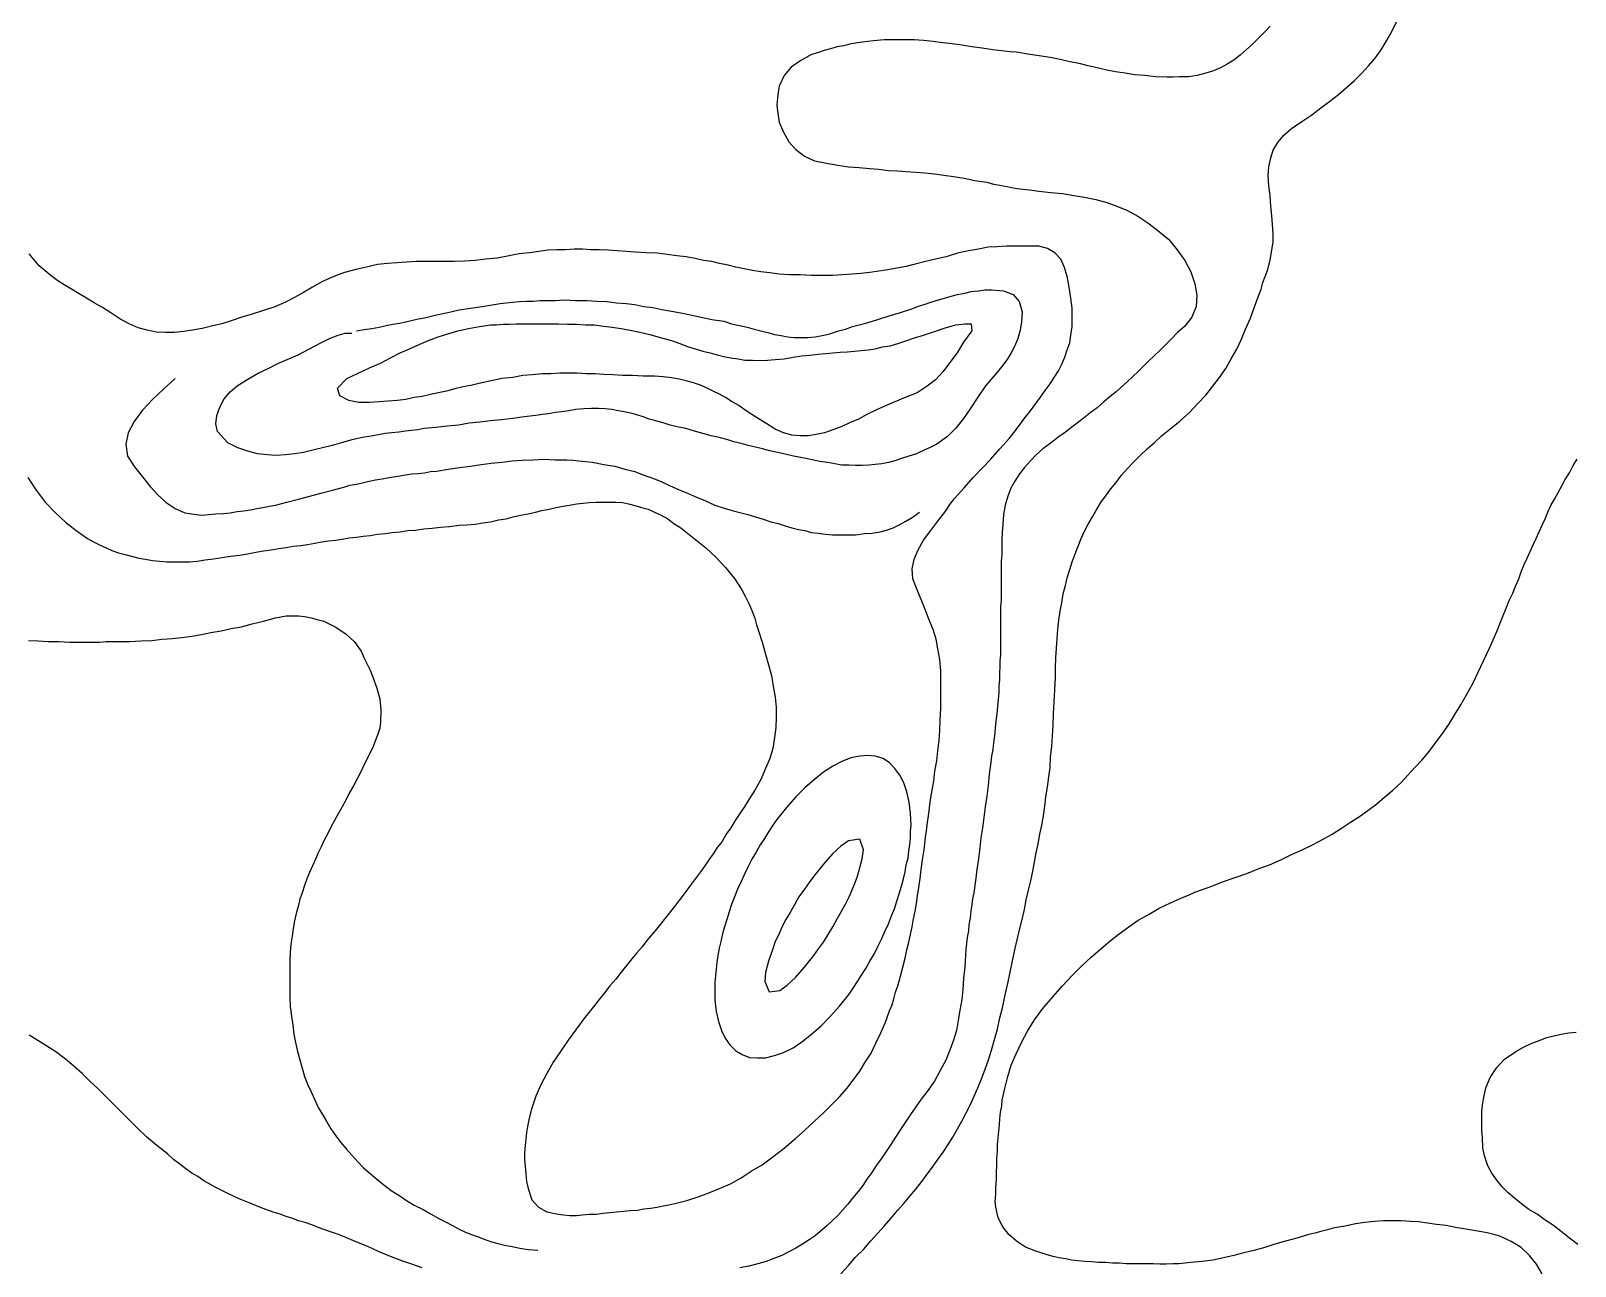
# Model space of a CAD drawing. Header units: inches. Extents: x 401374 to 405300, y 6332180 to 6336621.
# Drawn here: x 403219.2 to 403478.2, y 6335397.8 to 6335604.9 of the extents above; entities that cross this region are included whole.
import ezdxf

# ---------------------------------------------------------------- set-up
doc = ezdxf.new("R2010")
doc.units = ezdxf.units.IN
doc.header["$MEASUREMENT"] = 0

msp = doc.modelspace()

# ---------------------------------------------------------------- linework, layer by layer
for points in [[(403427, 6335605.7), (403426, 6335604.6), (403425, 6335603.6), (403424, 6335602.6), (403423, 6335601.7), (403422, 6335600.8), (403420.9, 6335600), (403419.8, 6335599.3), (403418.7, 6335598.7), (403417.5, 6335598.2), (403416.2, 6335597.8), (403414.8, 6335597.4), (403413.3, 6335597.2), (403411.8, 6335597.2), (403410.7, 6335597.1), (403409.7, 6335597.1), (403407.8, 6335597.2), (403406, 6335597.4), (403404.3, 6335597.5), (403402.7, 6335597.8), (403401.1, 6335598), (403399.6, 6335598.3), (403398, 6335598.7), (403396.5, 6335599), (403395, 6335599.4), (403393.4, 6335599.7), (403391.8, 6335600.1), (403390.1, 6335600.4), (403388.3, 6335600.7), (403386.4, 6335601), (403384.5, 6335601.3), (403383.4, 6335601.4), (403382.4, 6335601.5), (403380.5, 6335601.7), (403378.7, 6335602), (403377, 6335602.2), (403375.3, 6335602.5), (403373.7, 6335602.7), (403372.1, 6335602.9), (403370.5, 6335603.1), (403368.9, 6335603.3), (403367.3, 6335603.4), (403365.7, 6335603.4), (403364, 6335603.4), (403362.3, 6335603.4), (403360.5, 6335603.2), (403358.6, 6335603), (403356.7, 6335602.7), (403355.5, 6335602.4), (403354.4, 6335602.2), (403353.3, 6335601.9), (403352.2, 6335601.6), (403351.1, 6335601.2), (403350.1, 6335600.9), (403348.3, 6335599.9), (403346.7, 6335598.8), (403345.5, 6335597.4), (403344.7, 6335595.6), (403344.5, 6335594.6), (403344.4, 6335593.6), (403344.3, 6335592.5), (403344.4, 6335591.5), (403344.7, 6335589.6), (403345.4, 6335587.9), (403346.3, 6335586.3), (403347.5, 6335585), (403348.9, 6335583.9), (403350.6, 6335583.1), (403352.6, 6335582.7), (403354.5, 6335582.4), (403356.3, 6335582.1), (403358.1, 6335582), (403359.8, 6335581.8), (403361.4, 6335581.7), (403363, 6335581.5), (403364.5, 6335581.4), (403366, 6335581.3), (403367.6, 6335581.2), (403369.1, 6335581.1), (403370.7, 6335580.9), (403372.3, 6335580.7), (403373.9, 6335580.5), (403375.7, 6335580.2), (403377.5, 6335579.8), (403379.5, 6335579.5), (403380.6, 6335579.2), (403381.7, 6335579), (403382.9, 6335578.8), (403383.9, 6335578.6), (403385, 6335578.4), (403386.1, 6335578.3), (403387.1, 6335578.2), (403388.2, 6335578), (403389.2, 6335577.9), (403390.2, 6335577.8), (403392.2, 6335577.6), (403394.1, 6335577.3), (403395.9, 6335577), (403397.8, 6335576.6), (403399.6, 6335576.1), (403401.3, 6335575.5), (403403.1, 6335574.8), (403404.8, 6335573.8), (403406.5, 6335572.7), (403408.2, 6335571.4), (403410, 6335569.9), (403411.4, 6335568.2), (403412.7, 6335566.4), (403413.7, 6335564.5), (403414.4, 6335562.5), (403414.7, 6335560.6), (403414.6, 6335558.7), (403413.9, 6335556.9), (403412.7, 6335555.4), (403411.5, 6335554.3), (403410.4, 6335553.2), (403408.5, 6335551.3), (403406.6, 6335549.5), (403404.9, 6335547.8), (403403.1, 6335546.1), (403401.2, 6335544.4), (403400.2, 6335543.6), (403399.1, 6335542.7), (403398, 6335541.7), (403396.8, 6335540.8), (403395.4, 6335539.7), (403394, 6335538.6), (403392.7, 6335537.6), (403391.4, 6335536.7), (403390.1, 6335535.7), (403388.9, 6335534.8), (403387.8, 6335533.8), (403386.8, 6335532.8), (403385.8, 6335531.7), (403385, 6335530.6), (403384.2, 6335529.4), (403383.5, 6335528.2), (403383, 6335526.9), (403382.6, 6335525.4), (403382.3, 6335523.8), (403382.2, 6335522.2), (403382.1, 6335520.8), (403382, 6335519.6), (403382, 6335518.3), (403382, 6335517.1), (403381.9, 6335516), (403381.9, 6335514.8), (403381.9, 6335513.7), (403381.9, 6335512.6), (403381.9, 6335511.5), (403381.9, 6335510.5), (403381.9, 6335509.4), (403381.8, 6335508.4), (403381.8, 6335507.4), (403381.8, 6335506.4), (403381.8, 6335505.4), (403381.8, 6335504.4), (403381.8, 6335503.4), (403381.8, 6335502.4), (403381.8, 6335501.3), (403381.8, 6335500.3), (403381.7, 6335499.3), (403381.7, 6335498.3), (403381.6, 6335497.2), (403381.6, 6335496.1), (403381.5, 6335495.1), (403381.5, 6335493.9), (403381.4, 6335492.8), (403381.3, 6335491.6), (403381.2, 6335490.4), (403381, 6335489.2), (403380.9, 6335488), (403380.8, 6335486.7), (403380.6, 6335485.5), (403380.5, 6335484.4), (403380.3, 6335483.3), (403380.2, 6335482.3), (403379.9, 6335480.3), (403379.7, 6335478.4), (403379.5, 6335476.6), (403379.2, 6335474.8), (403379, 6335473), (403378.8, 6335471.3), (403378.5, 6335469.6), (403378.3, 6335467.9), (403378.1, 6335466.1), (403377.8, 6335464.3), (403377.6, 6335462.4), (403377.3, 6335460.4), (403377.1, 6335459.4), (403377, 6335458.4), (403376.8, 6335457.3), (403376.7, 6335456.2), (403376.5, 6335455), (403376.4, 6335454), (403376.2, 6335452.9), (403376.1, 6335451.9), (403376, 6335450.9), (403375.9, 6335449.9), (403375.8, 6335447.9), (403375.6, 6335446.1), (403375.5, 6335444.2), (403375.3, 6335442.5), (403375, 6335440.7), (403374.7, 6335439), (403374.4, 6335437.3), (403373.9, 6335435.7), (403373.3, 6335434), (403372.6, 6335432.3), (403371.7, 6335430.6), (403370.7, 6335428.8), (403369.5, 6335427.1), (403368.5, 6335425.8), (403367.6, 6335424.5), (403366.7, 6335423.2), (403365.8, 6335421.9), (403365, 6335420.7), (403364.2, 6335419.4), (403363.4, 6335418.2), (403362.6, 6335417), (403361.8, 6335415.8), (403361, 6335414.7), (403360.2, 6335413.5), (403359.4, 6335412.4), (403358.7, 6335411.3), (403357.9, 6335410.3), (403357, 6335409.2), (403356.2, 6335408.2), (403354.5, 6335406.3), (403352.7, 6335404.6), (403350.7, 6335402.9), (403349.7, 6335402.2), (403348.6, 6335401.5), (403347.5, 6335400.8), (403346.3, 6335400.2), (403345.1, 6335399.6), (403343.8, 6335399.1), (403342.5, 6335398.6), (403341.1, 6335398.2), (403339.6, 6335397.8), (403338.1, 6335397.5)], [(403355, 6335396.5), (403356.3, 6335397.9), (403357.5, 6335399.3), (403358.8, 6335400.6), (403360, 6335402), (403361.2, 6335403.3), (403362.3, 6335404.5), (403363.4, 6335405.8), (403364.5, 6335407.1), (403365.6, 6335408.3), (403366.6, 6335409.5), (403367.6, 6335410.7), (403368.6, 6335412), (403369.5, 6335413.2), (403370.4, 6335414.4), (403371.3, 6335415.7), (403372.2, 6335416.9), (403373, 6335418.2), (403373.8, 6335419.4), (403374.6, 6335420.8), (403375.3, 6335422.1), (403376, 6335423.4), (403376.7, 6335424.8), (403377.4, 6335426.3), (403378, 6335427.7), (403378.6, 6335429.2), (403379.2, 6335430.8), (403379.8, 6335432.4), (403380.3, 6335434), (403380.8, 6335435.8), (403381.3, 6335437.5), (403381.7, 6335439.4), (403382.2, 6335441.3), (403382.6, 6335443.3), (403383, 6335445.2), (403383.4, 6335447.1), (403383.8, 6335449), (403384.2, 6335450.8), (403384.6, 6335452.5), (403385, 6335454.2), (403385.4, 6335455.9), (403385.8, 6335457.6), (403386.1, 6335459.2), (403386.5, 6335460.8), (403386.9, 6335462.4), (403387.2, 6335464), (403387.5, 6335465.5), (403387.8, 6335467.1), (403388.1, 6335468.6), (403388.4, 6335470.2), (403388.7, 6335471.7), (403389, 6335473.3), (403389.2, 6335474.9), (403389.4, 6335476.5), (403389.7, 6335478.1), (403389.9, 6335479.8), (403390.1, 6335481.4), (403390.2, 6335483.2), (403390.4, 6335484.9), (403390.5, 6335486.7), (403390.6, 6335488.5), (403390.7, 6335490.4), (403390.8, 6335492.4), (403390.9, 6335494.4), (403391, 6335496.5), (403391, 6335498.1), (403391.1, 6335499.8), (403391.2, 6335501.4), (403391.3, 6335503), (403391.4, 6335504.6), (403391.6, 6335506.1), (403391.8, 6335507.6), (403392.1, 6335509), (403392.3, 6335510.5), (403392.7, 6335511.9), (403393, 6335513.2), (403393.4, 6335514.6), (403393.8, 6335515.9), (403394.3, 6335517.2), (403394.8, 6335518.5), (403395.3, 6335519.8), (403395.9, 6335521), (403396.5, 6335522.2), (403397.2, 6335523.4), (403397.9, 6335524.6), (403398.6, 6335525.8), (403399.4, 6335526.9), (403400.3, 6335528.1), (403401.2, 6335529.2), (403402.1, 6335530.4), (403403.1, 6335531.5), (403404.1, 6335532.6), (403405.2, 6335533.7), (403406.4, 6335534.8), (403407.6, 6335535.9), (403408.8, 6335537), (403410.2, 6335538.1), (403411.9, 6335539.5), (403413.5, 6335540.9), (403414.9, 6335542.4), (403416.2, 6335543.8), (403417.4, 6335545.3), (403418.5, 6335546.8), (403419.6, 6335548.3), (403420.5, 6335549.9), (403421.4, 6335551.5), (403422.2, 6335553.2), (403422.9, 6335554.9), (403423.7, 6335556.7), (403424.4, 6335558.6), (403425.1, 6335560.6), (403425.5, 6335561.6), (403425.8, 6335562.7), (403426.2, 6335563.7), (403426.6, 6335564.9), (403427, 6335566.5), (403427.3, 6335568.1), (403427.5, 6335569.5), (403427.5, 6335570.9), (403427.4, 6335572.4), (403427.3, 6335573.9), (403427.1, 6335575.5), (403427, 6335577.3), (403426.8, 6335578.9), (403426.7, 6335580.6), (403426.8, 6335582.1), (403427.1, 6335583.6), (403427.5, 6335584.9), (403428.3, 6335586.2), (403429.3, 6335587.4), (403430.6, 6335588.5), (403432.3, 6335589.7), (403434, 6335590.8), (403435.5, 6335592), (403437, 6335593.1), (403438.5, 6335594.2), (403439.8, 6335595.4), (403441.1, 6335596.5), (403442.3, 6335597.7), (403443.5, 6335599), (403444.6, 6335600.3), (403445.6, 6335601.7), (403446.5, 6335603.2), (403447.4, 6335604.8), (403448.3, 6335606.6)], [(403218.7, 6335530), (403219.4, 6335528.9), (403220.1, 6335527.9), (403221.6, 6335525.9), (403223.3, 6335524.1), (403225, 6335522.5), (403226.8, 6335521.1), (403228.7, 6335519.8), (403229.7, 6335519.2), (403230.7, 6335518.7), (403231.8, 6335518.2), (403232.8, 6335517.8), (403233.9, 6335517.4), (403235, 6335517.1), (403236.1, 6335516.8), (403237.3, 6335516.5), (403238.4, 6335516.3), (403239.6, 6335516.1), (403240.8, 6335516), (403242, 6335515.9), (403243.3, 6335515.9), (403244.5, 6335515.9), (403245.8, 6335515.9), (403247.1, 6335516), (403248.4, 6335516.2), (403249.8, 6335516.4), (403251.3, 6335516.6), (403252.7, 6335516.8), (403254.2, 6335517), (403255.5, 6335517.2), (403256.9, 6335517.5), (403258.2, 6335517.7), (403259.5, 6335517.9), (403260.8, 6335518.1), (403262, 6335518.3), (403263.2, 6335518.5), (403264.4, 6335518.6), (403265.6, 6335518.8), (403266.8, 6335519), (403268, 6335519.2), (403269.1, 6335519.4), (403270.3, 6335519.5), (403271.4, 6335519.7), (403272.6, 6335519.9), (403273.8, 6335520), (403274.9, 6335520.2), (403276.1, 6335520.3), (403277.3, 6335520.5), (403278.6, 6335520.6), (403279.8, 6335520.8), (403281.1, 6335520.9), (403282.4, 6335521.1), (403283.7, 6335521.2), (403285.1, 6335521.4), (403286.5, 6335521.5), (403287.9, 6335521.7), (403289.4, 6335521.8), (403291, 6335522), (403292.3, 6335522.1), (403293.7, 6335522.2), (403295, 6335522.4), (403296.3, 6335522.6), (403297.6, 6335522.9), (403298.9, 6335523.1), (403300.1, 6335523.4), (403301.3, 6335523.7), (403302.6, 6335523.9), (403303.8, 6335524.2), (403304.9, 6335524.5), (403306.1, 6335524.7), (403307.3, 6335525), (403308.4, 6335525.2), (403309.5, 6335525.4), (403310.7, 6335525.6), (403311.8, 6335525.7), (403312.9, 6335525.8), (403314, 6335525.9), (403315.1, 6335525.9), (403316.2, 6335525.9), (403317.3, 6335525.9), (403318.4, 6335525.8), (403319.4, 6335525.6), (403320.5, 6335525.3), (403321.6, 6335525), (403322.7, 6335524.7), (403323.8, 6335524.2), (403324.9, 6335523.7), (403326, 6335523.1), (403327, 6335522.3), (403328.2, 6335521.6), (403329.3, 6335520.7), (403330.4, 6335519.8), (403332.4, 6335518.2), (403334.1, 6335516.6), (403335.7, 6335514.9), (403337.2, 6335513.1), (403338.4, 6335511.2), (403339, 6335510.1), (403339.6, 6335508.9), (403340.1, 6335507.7), (403340.6, 6335506.4), (403340.9, 6335505.3), (403341.2, 6335504.3), (403341.8, 6335502.4), (403342.4, 6335500.4), (403342.9, 6335498.6), (403343.4, 6335496.8), (403343.7, 6335495), (403344, 6335493.2), (403344.2, 6335491.5), (403344.2, 6335489.8), (403344.1, 6335488.1), (403343.9, 6335486.4), (403343.6, 6335484.6), (403343.1, 6335482.9), (403342.4, 6335481.2), (403341.6, 6335479.4), (403340.6, 6335477.6), (403339.7, 6335476.2), (403338.9, 6335474.9), (403338.1, 6335473.7), (403337.3, 6335472.5), (403336.6, 6335471.3), (403335.8, 6335470.2), (403335.1, 6335469), (403334.3, 6335468), (403333.6, 6335466.9), (403332.9, 6335465.9), (403332.2, 6335464.9), (403331.5, 6335463.9), (403330, 6335461.9), (403328.6, 6335460), (403327.1, 6335458.1), (403325.6, 6335456.2), (403324.1, 6335454.3), (403322.5, 6335452.4), (403321.7, 6335451.3), (403320.8, 6335450.3), (403320, 6335449.3), (403319.1, 6335448.2), (403318.2, 6335447.1), (403317.3, 6335445.9), (403316.3, 6335444.8), (403315.4, 6335443.6), (403314.5, 6335442.5), (403313.7, 6335441.5), (403312.1, 6335439.5), (403310.7, 6335437.6), (403309.3, 6335435.7), (403308, 6335433.8), (403306.8, 6335432), (403305.7, 6335430.1), (403304.7, 6335428.2), (403303.9, 6335426.3), (403303.2, 6335424.3), (403302.9, 6335423.3), (403302.7, 6335422.3), (403302.5, 6335421.2), (403302.3, 6335420.2), (403302.2, 6335419.1), (403302.1, 6335418), (403302, 6335416.8), (403302, 6335415.7), (403302.1, 6335414.5), (403302.2, 6335413.3), (403302.3, 6335412), (403302.6, 6335410.8), (403303.2, 6335408.9), (403304.3, 6335407.7), (403305.7, 6335406.9), (403307.6, 6335406.5), (403308.5, 6335406.4), (403309.6, 6335406.3), (403310.7, 6335406.3), (403311.7, 6335406.4), (403312.9, 6335406.5), (403314, 6335406.5), (403315.1, 6335406.7), (403316.2, 6335406.8), (403317.4, 6335406.9), (403318.6, 6335407), (403319.7, 6335407.1), (403320.9, 6335407.2), (403322, 6335407.4), (403323.1, 6335407.5), (403324.2, 6335407.7), (403325.2, 6335407.9), (403326.2, 6335408.1), (403327.2, 6335408.3), (403329.2, 6335408.8), (403331.1, 6335409.4), (403332.9, 6335410.1), (403334.7, 6335410.8), (403336.5, 6335411.6), (403338.3, 6335412.6), (403340, 6335413.7), (403341.8, 6335414.8), (403343.6, 6335416.1), (403345.5, 6335417.6), (403347.4, 6335419.2), (403349, 6335420.6), (403350.6, 6335422.1), (403352.1, 6335423.5), (403353.5, 6335424.9), (403354.8, 6335426.2), (403356, 6335427.6), (403357.1, 6335429), (403358.2, 6335430.5), (403359.1, 6335432), (403360.1, 6335433.5), (403360.9, 6335435.2), (403361.7, 6335436.9), (403362.5, 6335438.7), (403363.2, 6335440.6), (403363.6, 6335441.6), (403363.9, 6335442.6), (403364.2, 6335443.7), (403364.6, 6335444.8), (403365, 6335446.4), (403365.4, 6335447.9), (403365.8, 6335449.4), (403366.1, 6335450.8), (403366.4, 6335452.1), (403366.7, 6335453.4), (403367, 6335454.7), (403367.2, 6335456), (403367.5, 6335457.3), (403367.7, 6335458.6), (403367.9, 6335459.9), (403368.1, 6335461.3), (403368.3, 6335462.8), (403368.5, 6335464.3), (403368.7, 6335465.9), (403369, 6335467.6), (403369.1, 6335468.6), (403369.2, 6335469.7), (403369.4, 6335470.8), (403369.5, 6335471.8), (403369.8, 6335473.7), (403370, 6335475.6), (403370.3, 6335477.3), (403370.6, 6335479.1), (403370.8, 6335480.8), (403371.1, 6335482.5), (403371.3, 6335484.2), (403371.5, 6335485.9), (403371.6, 6335487.6), (403371.7, 6335489.4), (403371.8, 6335491.3), (403371.8, 6335493.3), (403371.8, 6335494.3), (403371.8, 6335495.3), (403371.8, 6335496.4), (403371.8, 6335497.6), (403371.6, 6335499.5), (403371.3, 6335501.3), (403371, 6335502.9), (403370.5, 6335504.5), (403369.9, 6335506), (403369.3, 6335507.6), (403368.6, 6335509.3), (403367.8, 6335511.2), (403367.1, 6335513), (403367, 6335514.7), (403367.3, 6335516.3), (403368, 6335517.9), (403368.9, 6335519.5), (403370.1, 6335521.1), (403371.3, 6335522.7), (403372.6, 6335524.4), (403373.3, 6335525.5), (403374.1, 6335526.5), (403375.7, 6335528.3), (403377.2, 6335530), (403378.7, 6335531.6), (403380.2, 6335533.1), (403381.7, 6335534.8), (403383.3, 6335536.6), (403384.1, 6335537.6), (403385, 6335538.8), (403385.9, 6335540), (403386.8, 6335541.2), (403387.7, 6335542.4), (403388.5, 6335543.5), (403389.3, 6335544.6), (403390.1, 6335545.7), (403390.8, 6335546.8), (403391.5, 6335547.9), (403392.1, 6335549), (403392.6, 6335550.2), (403393, 6335551.4), (403393.4, 6335552.6), (403393.6, 6335553.9), (403393.8, 6335555.3), (403393.8, 6335556.8), (403393.8, 6335558.4), (403393.6, 6335560.1), (403393.3, 6335561.9), (403393, 6335563.7), (403392.5, 6335565.2), (403391.9, 6335566.6), (403390.9, 6335567.7), (403389.7, 6335568.4), (403388.2, 6335568.8), (403386.2, 6335568.8), (403384.4, 6335568.8), (403382.8, 6335568.8), (403381.2, 6335568.7), (403379.7, 6335568.6), (403378.1, 6335568.3), (403376.4, 6335568), (403374.6, 6335567.6), (403372.7, 6335567), (403370.9, 6335566.6), (403369.2, 6335566.2), (403367.5, 6335565.8), (403366, 6335565.4), (403364.4, 6335565.1), (403362.9, 6335564.8), (403361.4, 6335564.6), (403359.9, 6335564.4), (403358.4, 6335564.2), (403356.9, 6335564.1), (403355.3, 6335564), (403353.6, 6335563.9), (403351.9, 6335563.9), (403350.1, 6335563.9), (403348.2, 6335564), (403346.4, 6335564), (403344.7, 6335564.1), (403343.1, 6335564.3), (403341.6, 6335564.5), (403340.2, 6335564.7), (403338.8, 6335565), (403337.4, 6335565.3), (403336.1, 6335565.6), (403334.7, 6335565.9), (403333.4, 6335566.2), (403332, 6335566.4), (403330.6, 6335566.7), (403329.1, 6335567), (403327.5, 6335567.2), (403325.9, 6335567.4), (403324.2, 6335567.6), (403322.3, 6335567.7), (403320.6, 6335567.8), (403319, 6335567.9), (403317.5, 6335568), (403316, 6335568.1), (403314.5, 6335568.2), (403313.1, 6335568.2), (403311.7, 6335568.3), (403310.3, 6335568.3), (403308.8, 6335568.2), (403307.4, 6335568.2), (403305.9, 6335568.1), (403304.4, 6335567.9), (403302.8, 6335567.7), (403301.1, 6335567.5), (403299.4, 6335567.2), (403297.4, 6335566.8), (403295.5, 6335566.6), (403293.7, 6335566.4), (403291.9, 6335566.3), (403290.2, 6335566.2), (403288.6, 6335566.2), (403287, 6335566.2), (403285.4, 6335566.2), (403283.8, 6335566.2), (403282.2, 6335566.1), (403280.6, 6335566), (403279, 6335565.9), (403277.3, 6335565.7), (403275.5, 6335565.3), (403273.7, 6335564.9), (403271.8, 6335564.4), (403270.7, 6335564), (403269.7, 6335563.6), (403268, 6335562.8), (403266.4, 6335561.9), (403264.9, 6335561), (403263.4, 6335560.2), (403261.9, 6335559.4), (403260.1, 6335558.6), (403258.2, 6335558), (403256.3, 6335557.4), (403254.6, 6335556.9), (403252.8, 6335556.3), (403251.2, 6335555.8), (403249.5, 6335555.4), (403247.9, 6335555), (403246.3, 6335554.7), (403244.8, 6335554.5), (403243.3, 6335554.3), (403241.7, 6335554.3), (403240.2, 6335554.4), (403238.7, 6335554.7), (403237.2, 6335555.1), (403235.7, 6335555.8), (403234.1, 6335556.6), (403232.6, 6335557.6), (403231.2, 6335558.5), (403229.8, 6335559.3), (403228.5, 6335560.1), (403227.3, 6335560.8), (403226, 6335561.6), (403224.8, 6335562.3), (403223.7, 6335563), (403222.6, 6335563.8), (403220.6, 6335565.5), (403218.9, 6335567.5)], [(403273.8, 6335554.6), (403275.1, 6335554.8), (403276.4, 6335555), (403277.6, 6335555.2), (403278.8, 6335555.5), (403279.9, 6335555.7), (403281, 6335555.9), (403282.1, 6335556.1), (403283.2, 6335556.4), (403284.2, 6335556.6), (403285.2, 6335556.8), (403287.2, 6335557.3), (403289.1, 6335557.7), (403291, 6335558.1), (403292.9, 6335558.4), (403294.9, 6335558.7), (403296.9, 6335559), (403297.9, 6335559.2), (403298.9, 6335559.3), (403300, 6335559.4), (403301.1, 6335559.5), (403302.3, 6335559.6), (403303.4, 6335559.6), (403304.6, 6335559.7), (403305.9, 6335559.7), (403307.2, 6335559.7), (403308.6, 6335559.8), (403310.5, 6335559.7), (403312.4, 6335559.7), (403314.1, 6335559.6), (403315.8, 6335559.5), (403317.4, 6335559.3), (403319, 6335559.2), (403320.5, 6335559), (403322, 6335558.7), (403323.5, 6335558.5), (403325, 6335558.2), (403326.6, 6335557.9), (403328.2, 6335557.6), (403329.8, 6335557.3), (403331.6, 6335556.9), (403333.4, 6335556.5), (403335.4, 6335556.2), (403336.7, 6335555.8), (403338, 6335555.5), (403339.3, 6335555.2), (403340.5, 6335554.9), (403341.6, 6335554.6), (403342.8, 6335554.3), (403343.9, 6335554), (403345, 6335553.8), (403346.1, 6335553.6), (403347.2, 6335553.5), (403348.3, 6335553.5), (403349.5, 6335553.5), (403350.7, 6335553.6), (403351.9, 6335553.8), (403353.2, 6335554.1), (403354.6, 6335554.6), (403355.8, 6335554.9), (403357, 6335555.3), (403358.1, 6335555.6), (403359.2, 6335555.9), (403361.2, 6335556.5), (403363.1, 6335557.1), (403365, 6335557.7), (403366.9, 6335558.3), (403367.9, 6335558.7), (403369, 6335559), (403370.1, 6335559.4), (403371.4, 6335559.8), (403372.4, 6335560.1), (403373.5, 6335560.4), (403374.6, 6335560.7), (403375.8, 6335560.9), (403376.9, 6335561.2), (403378.1, 6335561.3), (403379.2, 6335561.5), (403380.3, 6335561.5), (403382.3, 6335561.3), (403383.9, 6335560.7), (403384.9, 6335559.5), (403385.4, 6335557.8), (403385.3, 6335556.1), (403385.1, 6335554.7), (403384.7, 6335553.3), (403384.2, 6335552.1), (403383.6, 6335550.9), (403382.9, 6335549.8), (403382, 6335548.6), (403381, 6335547.4), (403379.3, 6335545.4), (403378, 6335543.5), (403376.8, 6335541.7), (403375.6, 6335539.9), (403374.3, 6335538.3), (403372.9, 6335536.9), (403371.1, 6335535.6), (403370.1, 6335535.1), (403369, 6335534.6), (403367.7, 6335534), (403366.4, 6335533.6), (403365.2, 6335533.2), (403364.1, 6335532.8), (403363, 6335532.5), (403361.9, 6335532.3), (403360.8, 6335532.2), (403359.7, 6335532.1), (403358.6, 6335532), (403357.5, 6335532), (403356.4, 6335532.1), (403355.2, 6335532.1), (403354, 6335532.3), (403352.8, 6335532.5), (403351.5, 6335532.7), (403350.2, 6335533), (403348.6, 6335533.3), (403347.1, 6335533.6), (403345.7, 6335533.9), (403344.4, 6335534.2), (403343.1, 6335534.5), (403341.9, 6335534.8), (403340.7, 6335535.1), (403339.5, 6335535.4), (403338.3, 6335535.7), (403337.1, 6335536), (403335.9, 6335536.4), (403334.6, 6335536.7), (403333.3, 6335537), (403331.9, 6335537.4), (403330.5, 6335537.8), (403329, 6335538.2), (403327.6, 6335538.5), (403326.4, 6335538.8), (403325.2, 6335539.2), (403324, 6335539.5), (403322.9, 6335539.8), (403321.9, 6335540.2), (403320.8, 6335540.5), (403319.8, 6335540.8), (403318.7, 6335541), (403317.7, 6335541.2), (403316.6, 6335541.4), (403315.5, 6335541.5), (403314.4, 6335541.6), (403313.2, 6335541.6), (403311.9, 6335541.5), (403310.6, 6335541.4), (403309.4, 6335541.2), (403308.2, 6335541), (403307.1, 6335540.9), (403306, 6335540.7), (403305, 6335540.6), (403303.9, 6335540.4), (403301.9, 6335540.2), (403300, 6335539.9), (403298.1, 6335539.7), (403296.3, 6335539.5), (403294.5, 6335539.3), (403292.7, 6335539.1), (403290.9, 6335538.8), (403289, 6335538.6), (403287.1, 6335538.4), (403285.1, 6335538.2), (403284.1, 6335538), (403283, 6335537.9), (403282, 6335537.8), (403280.9, 6335537.6), (403279.7, 6335537.5), (403278.6, 6335537.4), (403276.6, 6335537), (403274.8, 6335536.7), (403273, 6335536.3), (403271.3, 6335535.8), (403269.7, 6335535.4), (403268.1, 6335535), (403266.5, 6335534.6), (403264.9, 6335534.2), (403263.4, 6335534), (403261.9, 6335533.8), (403260.3, 6335533.7), (403258.8, 6335533.8), (403257.2, 6335534), (403255.6, 6335534.4), (403253.9, 6335535), (403252.2, 6335535.8), (403250.5, 6335537.7), (403250.2, 6335539), (403250.4, 6335540.4), (403250.9, 6335541.8), (403251.6, 6335543.2), (403252.6, 6335544.4), (403253.8, 6335545.4), (403255.6, 6335546.5), (403257.3, 6335547.5), (403259, 6335548.3), (403260.6, 6335549.1), (403262.2, 6335549.8), (403264, 6335550.6), (403265.8, 6335551.5), (403267.8, 6335552.6), (403269.3, 6335553.3), (403270.7, 6335553.9), (403271.9, 6335554.2), (403273, 6335554.2)], [(403272.2, 6335546.6), (403274.1, 6335547.5), (403276, 6335548.4), (403277.8, 6335549.2), (403279.5, 6335550.1), (403281.1, 6335550.9), (403282.7, 6335551.6), (403284.3, 6335552.3), (403285.9, 6335553), (403287.5, 6335553.6), (403289.1, 6335554.1), (403290.8, 6335554.6), (403292.6, 6335555), (403294.4, 6335555.3), (403296.3, 6335555.6), (403297.3, 6335555.6), (403298.4, 6335555.7), (403299.4, 6335555.7), (403300.6, 6335555.8), (403302.4, 6335555.8), (403304.2, 6335555.8), (403306, 6335555.8), (403307.6, 6335555.8), (403309.2, 6335555.7), (403310.7, 6335555.7), (403312.2, 6335555.6), (403313.7, 6335555.6), (403315.2, 6335555.4), (403316.7, 6335555.2), (403318.2, 6335555), (403319.7, 6335554.7), (403321.3, 6335554.4), (403323, 6335554), (403324.7, 6335553.5), (403326.6, 6335553), (403328, 6335552.5), (403329.3, 6335552), (403330.6, 6335551.6), (403331.9, 6335551.2), (403333.1, 6335550.9), (403334.3, 6335550.6), (403335.4, 6335550.3), (403336.6, 6335550.1), (403337.8, 6335549.9), (403338.9, 6335549.7), (403340.2, 6335549.7), (403341.4, 6335549.6), (403342.7, 6335549.7), (403344, 6335549.8), (403345.5, 6335549.9), (403347, 6335550.2), (403348.4, 6335550.4), (403349.8, 6335550.5), (403351.2, 6335550.7), (403352.5, 6335550.8), (403353.7, 6335550.9), (403354.9, 6335551), (403356.1, 6335551.1), (403357.3, 6335551.2), (403358.4, 6335551.3), (403359.6, 6335551.4), (403360.8, 6335551.6), (403362, 6335551.9), (403363.3, 6335552.1), (403364.6, 6335552.5), (403365.9, 6335552.9), (403367.4, 6335553.4), (403368.9, 6335553.9), (403370.7, 6335554.5), (403372.5, 6335555.1), (403374.3, 6335555.6), (403375.8, 6335555.8), (403376.9, 6335555.8), (403377, 6335554.6), (403375.6, 6335552.7), (403374.5, 6335550.9), (403373.3, 6335549.3), (403372.2, 6335547.8), (403370.9, 6335546.4), (403369.5, 6335545.3), (403367.8, 6335544.2), (403366.8, 6335543.8), (403365.8, 6335543.4), (403364.1, 6335542.7), (403362.5, 6335542), (403360.9, 6335541.3), (403359.4, 6335540.6), (403358, 6335539.8), (403356.5, 6335539.2), (403355.1, 6335538.5), (403353.7, 6335538), (403352.3, 6335537.5), (403350.9, 6335537.2), (403349.6, 6335537), (403348.2, 6335537), (403346.8, 6335537.1), (403345.4, 6335537.5), (403344, 6335538.1), (403342.6, 6335539), (403341.3, 6335539.8), (403340.1, 6335540.6), (403339, 6335541.3), (403337.9, 6335542.1), (403336.8, 6335542.7), (403335.7, 6335543.4), (403334.7, 6335544), (403333.6, 6335544.5), (403332.6, 6335545), (403331.5, 6335545.5), (403330.3, 6335545.9), (403329.1, 6335546.2), (403327.9, 6335546.5), (403326.6, 6335546.7), (403325.2, 6335546.9), (403323.8, 6335547), (403321.9, 6335547), (403320.1, 6335547.1), (403318.4, 6335547.1), (403316.8, 6335547.2), (403315.3, 6335547.3), (403313.8, 6335547.4), (403312.3, 6335547.4), (403310.8, 6335547.5), (403309.4, 6335547.5), (403307.9, 6335547.5), (403306.4, 6335547.4), (403304.9, 6335547.4), (403303.3, 6335547.2), (403301.7, 6335547.1), (403300, 6335546.8), (403298.2, 6335546.6), (403296.4, 6335546.2), (403294.8, 6335545.9), (403293.2, 6335545.5), (403291.7, 6335545.2), (403290.3, 6335544.9), (403288.9, 6335544.5), (403287.5, 6335544.2), (403286.2, 6335543.9), (403284.8, 6335543.6), (403283.5, 6335543.4), (403282.1, 6335543.1), (403280.6, 6335542.9), (403279.1, 6335542.8), (403277.6, 6335542.7), (403275.9, 6335542.6), (403274.2, 6335542.6), (403272.5, 6335542.9), (403271, 6335543.7), (403270.6, 6335545), (403272.2, 6335546.6)], [(403243.4, 6335546.6), (403241.5, 6335544.9), (403239.6, 6335543.1), (403237.9, 6335541.3), (403236.5, 6335539.4), (403235.5, 6335537.5), (403235.1, 6335535.6), (403235.4, 6335533.6), (403236.6, 6335531.8), (403237.9, 6335530.1), (403239.2, 6335528.5), (403240.5, 6335527.1), (403241.9, 6335525.8), (403243.4, 6335524.8), (403245, 6335524.1), (403246.9, 6335523.8), (403247.9, 6335523.7), (403249, 6335523.8), (403250.2, 6335523.9), (403251.5, 6335524), (403252.6, 6335524.1), (403253.8, 6335524.3), (403254.9, 6335524.4), (403256, 6335524.6), (403257.1, 6335524.8), (403258.1, 6335525), (403259.2, 6335525.2), (403260.2, 6335525.4), (403262.1, 6335525.9), (403264.1, 6335526.4), (403266, 6335526.9), (403267.8, 6335527.4), (403269.8, 6335527.9), (403271.7, 6335528.4), (403272.7, 6335528.7), (403273.8, 6335528.9), (403274.8, 6335529.1), (403275.9, 6335529.4), (403277, 6335529.6), (403278.1, 6335529.8), (403279.3, 6335530), (403280.4, 6335530.2), (403281.7, 6335530.4), (403283, 6335530.6), (403284.1, 6335530.7), (403285.2, 6335530.8), (403286.2, 6335531), (403287.2, 6335531.1), (403289.2, 6335531.4), (403291.1, 6335531.7), (403292.9, 6335531.9), (403294.7, 6335532.2), (403296.4, 6335532.4), (403298.2, 6335532.6), (403299.9, 6335532.8), (403301.6, 6335532.9), (403303.4, 6335533), (403305.2, 6335533.1), (403307.1, 6335533), (403309.1, 6335533), (403310.1, 6335532.9), (403311.1, 6335532.8), (403312.2, 6335532.7), (403313.4, 6335532.6), (403315.3, 6335532.2), (403317.1, 6335531.9), (403318.8, 6335531.4), (403320.5, 6335531), (403322, 6335530.4), (403323.5, 6335529.9), (403325, 6335529.3), (403326.4, 6335528.6), (403327.8, 6335528), (403329.3, 6335527.4), (403330.8, 6335526.7), (403332.3, 6335526.1), (403333.9, 6335525.4), (403335.6, 6335524.8), (403337.4, 6335524.3), (403339.4, 6335523.8), (403340.7, 6335523.4), (403342, 6335523), (403343.3, 6335522.6), (403344.5, 6335522.3), (403345.7, 6335521.9), (403346.8, 6335521.6), (403347.9, 6335521.3), (403349, 6335521.1), (403350.1, 6335520.8), (403351.2, 6335520.7), (403352.4, 6335520.5), (403353.6, 6335520.4), (403354.8, 6335520.4), (403356.1, 6335520.4), (403357.5, 6335520.4), (403359, 6335520.6), (403360.3, 6335520.7), (403361.6, 6335520.9), (403362.7, 6335521.2), (403363.8, 6335521.6), (403364.8, 6335522.1), (403365.9, 6335522.7), (403367, 6335523.3), (403368.2, 6335524.2)], [(403472.6, 6335396.5), (403471.7, 6335398.1), (403470.5, 6335399.6), (403469.1, 6335400.9), (403467.4, 6335401.9), (403465.5, 6335402.8), (403464.5, 6335403.1), (403463.4, 6335403.4), (403461.5, 6335403.7), (403459.8, 6335404), (403458.1, 6335404.3), (403456.5, 6335404.6), (403454.9, 6335404.8), (403453.4, 6335405), (403451.9, 6335405.2), (403450.5, 6335405.3), (403449, 6335405.4), (403447.5, 6335405.4), (403446, 6335405.4), (403444.5, 6335405.3), (403442.9, 6335405.1), (403441.3, 6335404.9), (403439.6, 6335404.5), (403437.8, 6335404.2), (403436.6, 6335403.9), (403435.5, 6335403.6), (403434.5, 6335403.3), (403433.5, 6335403.1), (403431.5, 6335402.5), (403429.6, 6335402), (403427.8, 6335401.5), (403426.1, 6335400.9), (403424.3, 6335400.4), (403422.6, 6335400), (403420.9, 6335399.6), (403419.2, 6335399.2), (403417.4, 6335398.8), (403415.6, 6335398.6), (403413.7, 6335398.4), (403411.7, 6335398.2), (403410.7, 6335398.2), (403409.6, 6335398.1), (403408.5, 6335398.1), (403407.4, 6335398.2), (403406.3, 6335398.2), (403405.1, 6335398.2), (403404, 6335398.2), (403402.9, 6335398.2), (403401.7, 6335398.3), (403400.6, 6335398.3), (403399.4, 6335398.4), (403398.2, 6335398.4), (403397.1, 6335398.5), (403396, 6335398.6), (403394.8, 6335398.7), (403393.7, 6335398.8), (403392.7, 6335399), (403391.6, 6335399.2), (403390.6, 6335399.4), (403389.6, 6335399.7), (403387.7, 6335400.3), (403386, 6335401), (403384.5, 6335402), (403383.2, 6335403.1), (403382.2, 6335404.4), (403381.4, 6335405.9), (403381, 6335407.7), (403380.9, 6335408.7), (403381, 6335409.8), (403381, 6335411), (403381.1, 6335412.3), (403381.1, 6335413.5), (403381.2, 6335414.7), (403381.2, 6335415.9), (403381.3, 6335417), (403381.3, 6335418.2), (403381.4, 6335419.3), (403381.5, 6335420.4), (403381.6, 6335421.5), (403381.7, 6335422.5), (403381.8, 6335423.6), (403382, 6335424.6), (403382.1, 6335425.6), (403382.5, 6335427.6), (403383, 6335429.6), (403383.6, 6335431.5), (403384.4, 6335433.4), (403385.3, 6335435.3), (403386.3, 6335437.2), (403387.5, 6335439.1), (403388.9, 6335441), (403390.6, 6335443), (403392.2, 6335444.8), (403393.8, 6335446.5), (403395.4, 6335448.1), (403397, 6335449.6), (403398.6, 6335451), (403400.1, 6335452.3), (403401.7, 6335453.5), (403403.3, 6335454.7), (403404.9, 6335455.8), (403406.7, 6335456.8), (403408.4, 6335457.8), (403410.3, 6335458.7), (403412.3, 6335459.6), (403413.3, 6335460), (403414.4, 6335460.5), (403415.5, 6335460.9), (403416.6, 6335461.3), (403417.8, 6335461.7), (403419, 6335462.2), (403421, 6335462.9), (403423.1, 6335463.6), (403425, 6335464.4), (403426.9, 6335465.1), (403428.8, 6335465.9), (403430.6, 6335466.8), (403432.4, 6335467.6), (403434.1, 6335468.4), (403435.8, 6335469.3), (403437.4, 6335470.2), (403439, 6335471.2), (403440.5, 6335472.2), (403442, 6335473.2), (403443.4, 6335474.2), (403444.9, 6335475.3), (403446.2, 6335476.4), (403447.6, 6335477.6), (403448.9, 6335478.8), (403450.1, 6335480.1), (403451.3, 6335481.4), (403452.5, 6335482.7), (403453.7, 6335484.1), (403454.8, 6335485.6), (403455.9, 6335487.1), (403457, 6335488.6), (403458, 6335490.3), (403459, 6335491.9), (403460, 6335493.7), (403461, 6335495.5), (403461.9, 6335497.4), (403462.8, 6335499.3), (403463.8, 6335501.4), (403464.4, 6335502.8), (403465, 6335504.2), (403465.5, 6335505.5), (403466.1, 6335506.9), (403466.6, 6335508.1), (403467.1, 6335509.4), (403467.7, 6335510.6), (403468.2, 6335511.9), (403468.7, 6335513), (403469.1, 6335514.2), (403469.6, 6335515.4), (403470.1, 6335516.5), (403470.6, 6335517.6), (403471.1, 6335518.7), (403471.6, 6335519.8), (403472.1, 6335520.9), (403472.6, 6335522), (403473.1, 6335523.1), (403473.6, 6335524.2), (403474.1, 6335525.3), (403474.7, 6335526.4), (403475.3, 6335527.5), (403475.9, 6335528.6), (403476.5, 6335529.7), (403477.2, 6335530.8), (403477.8, 6335532), (403478.5, 6335533.1)], [(403218.8, 6335502.7), (403220.4, 6335502.6), (403222.1, 6335502.5), (403223.9, 6335502.5), (403225.7, 6335502.4), (403227.6, 6335502.4), (403228.6, 6335502.4), (403229.6, 6335502.4), (403230.7, 6335502.4), (403231.8, 6335502.5), (403232.8, 6335502.5), (403233.8, 6335502.5), (403235.8, 6335502.5), (403237.7, 6335502.6), (403239.5, 6335502.7), (403241.2, 6335502.9), (403242.9, 6335503), (403244.5, 6335503.2), (403246.2, 6335503.4), (403247.8, 6335503.7), (403249.4, 6335504), (403251.1, 6335504.3), (403252.8, 6335504.7), (403254.5, 6335505), (403256.3, 6335505.5), (403258.2, 6335505.9), (403260.2, 6335506.5), (403262, 6335506.8), (403263.1, 6335506.8), (403264.1, 6335506.8), (403265.1, 6335506.7), (403266.2, 6335506.5), (403267.2, 6335506.2), (403268.3, 6335505.9), (403270.2, 6335505), (403272, 6335503.8), (403273.4, 6335502.5), (403274.6, 6335500.9), (403275.1, 6335499.7), (403275.6, 6335498.7), (403276.1, 6335497.7), (403276.5, 6335496.7), (403277.2, 6335494.7), (403277.7, 6335492.9), (403277.9, 6335491), (403277.8, 6335489), (403277.7, 6335488), (403277.4, 6335487), (403277, 6335486), (403276.6, 6335484.9), (403275.9, 6335483.5), (403275.2, 6335482.1), (403274.6, 6335480.8), (403273.9, 6335479.5), (403273.3, 6335478.3), (403272.6, 6335477.1), (403272, 6335475.9), (403271.4, 6335474.8), (403270.7, 6335473.6), (403270.1, 6335472.5), (403269.5, 6335471.4), (403269, 6335470.3), (403268.4, 6335469.2), (403267.9, 6335468.1), (403267.4, 6335467.1), (403266.9, 6335466), (403266.4, 6335464.9), (403265.9, 6335463.8), (403265.5, 6335462.7), (403265.1, 6335461.6), (403264.7, 6335460.4), (403264.3, 6335459.3), (403264, 6335458.1), (403263.7, 6335456.9), (403263.4, 6335455.7), (403263.2, 6335454.4), (403263, 6335453.1), (403262.8, 6335451.8), (403262.7, 6335450.4), (403262.6, 6335449), (403262.6, 6335447.6), (403262.6, 6335446.1), (403262.6, 6335444.4), (403262.6, 6335442.9), (403262.7, 6335441.3), (403262.9, 6335439.7), (403263.1, 6335438.2), (403263.3, 6335436.7), (403263.6, 6335435.3), (403263.9, 6335433.8), (403264.3, 6335432.4), (403264.7, 6335431), (403265.1, 6335429.6), (403265.6, 6335428.3), (403266.2, 6335427), (403266.8, 6335425.7), (403267.4, 6335424.4), (403268.1, 6335423.2), (403268.8, 6335422), (403269.5, 6335420.8), (403270.3, 6335419.7), (403271.2, 6335418.5), (403272.1, 6335417.4), (403273, 6335416.4), (403274, 6335415.3), (403275, 6335414.3), (403276.1, 6335413.3), (403277.2, 6335412.4), (403278.4, 6335411.4), (403279.6, 6335410.5), (403280.9, 6335409.7), (403282.2, 6335408.8), (403283.5, 6335408), (403285, 6335407.3), (403286.3, 6335406.5), (403287.6, 6335405.8), (403288.7, 6335405.2), (403289.9, 6335404.6), (403291, 6335404), (403292.1, 6335403.5), (403293.1, 6335403.1), (403294.2, 6335402.7), (403295.2, 6335402.3), (403296.3, 6335401.9), (403297.5, 6335401.6), (403298.6, 6335401.3), (403299.9, 6335401.1), (403301.2, 6335400.8), (403302.6, 6335400.6), (403304.2, 6335400.5)], [(403338.5, 6335433.3), (403339.7, 6335432.8), (403341, 6335432.7), (403342.4, 6335432.7), (403343.9, 6335433.1), (403345.4, 6335433.6), (403347, 6335434.4), (403348.5, 6335435.4), (403350.1, 6335436.7), (403351.7, 6335438.1), (403353.3, 6335439.7), (403354.8, 6335441.4), (403356.4, 6335443.4), (403357.1, 6335444.4), (403357.8, 6335445.5), (403358.5, 6335446.6), (403359.2, 6335447.7), (403359.9, 6335448.9), (403360.6, 6335450.1), (403361.2, 6335451.4), (403361.9, 6335452.7), (403362.4, 6335453.9), (403363, 6335455.2), (403363.5, 6335456.5), (403364, 6335457.7), (403364.4, 6335459), (403364.8, 6335460.2), (403365.2, 6335461.5), (403365.5, 6335462.7), (403365.8, 6335463.9), (403366, 6335465.1), (403366.3, 6335466.2), (403366.4, 6335467.4), (403366.6, 6335468.5), (403366.7, 6335469.6), (403366.7, 6335470.7), (403366.8, 6335471.7), (403366.7, 6335473.7), (403366.5, 6335475.6), (403366.1, 6335477.3), (403365.6, 6335478.8), (403364.9, 6335480.1), (403364.1, 6335481.2), (403363.2, 6335482.2), (403362.1, 6335482.9), (403360.8, 6335483.3), (403359.5, 6335483.4), (403358.2, 6335483.3), (403356.7, 6335483), (403355.2, 6335482.4), (403353.7, 6335481.6), (403352.1, 6335480.6), (403350.6, 6335479.4), (403349, 6335478), (403347.4, 6335476.4), (403345.9, 6335474.7), (403344.3, 6335472.7), (403343.6, 6335471.7), (403342.9, 6335470.6), (403342.2, 6335469.5), (403341.5, 6335468.4), (403340.8, 6335467.2), (403340.1, 6335466), (403339.5, 6335464.8), (403338.9, 6335463.6), (403338.3, 6335462.3), (403337.7, 6335461), (403337.2, 6335459.7), (403336.7, 6335458.4), (403336.3, 6335457.2), (403335.9, 6335455.9), (403335.5, 6335454.7), (403335.2, 6335453.5), (403334.9, 6335452.2), (403334.6, 6335451.1), (403334.4, 6335449.9), (403334.2, 6335448.7), (403334.1, 6335447.6), (403334, 6335446.5), (403333.9, 6335445.4), (403333.9, 6335444.4), (403333.9, 6335442.4), (403334.1, 6335440.5), (403334.5, 6335438.8), (403335, 6335437.3), (403335.6, 6335436), (403336.4, 6335434.9), (403337.4, 6335433.9), (403338.5, 6335433.3)], [(403358.2, 6335469.4), (403356.3, 6335469.1), (403355, 6335468.2), (403353.6, 6335466.9), (403352.1, 6335465.2), (403350.5, 6335463.2), (403349.7, 6335462.1), (403348.9, 6335461), (403348, 6335459.7), (403347.3, 6335458.5), (403346.5, 6335457.1), (403345.8, 6335455.9), (403345.1, 6335454.6), (403344.6, 6335453.4), (403344, 6335452.2), (403343.6, 6335451), (403343.2, 6335449.9), (403342.9, 6335448.9), (403342.4, 6335447), (403342.3, 6335445.5), (403343, 6335443.8), (403344.8, 6335444), (403346, 6335444.9), (403347.4, 6335446.2), (403348.9, 6335447.9), (403350.5, 6335449.9), (403351.3, 6335451), (403352.1, 6335452.1), (403352.9, 6335453.4), (403353.7, 6335454.7), (403354.4, 6335456), (403355.1, 6335457.2), (403355.8, 6335458.5), (403356.4, 6335459.7), (403356.9, 6335460.9), (403357.4, 6335462.1), (403357.8, 6335463.2), (403358.1, 6335464.2), (403358.6, 6335466.1), (403358.8, 6335467.6), (403358.2, 6335469.4)], [(403284.8, 6335397.5), (403283.1, 6335398.1), (403281.4, 6335398.7), (403279.5, 6335399.4), (403277.6, 6335400.2), (403275.7, 6335401.1), (403274.4, 6335401.6), (403273.2, 6335402.1), (403272, 6335402.6), (403270.8, 6335403.1), (403269.6, 6335403.5), (403268.5, 6335403.9), (403267.4, 6335404.3), (403266.3, 6335404.7), (403265.2, 6335405.1), (403264.1, 6335405.4), (403263.1, 6335405.8), (403262, 6335406.1), (403261, 6335406.5), (403260, 6335406.8), (403258, 6335407.5), (403256.1, 6335408.3), (403254.1, 6335409.1), (403252.2, 6335410), (403250.2, 6335411), (403248.2, 6335412.1), (403247.2, 6335412.8), (403246.2, 6335413.4), (403245.2, 6335414.1), (403244.2, 6335414.9), (403243.1, 6335415.7), (403242.1, 6335416.6), (403240.3, 6335418), (403238.6, 6335419.5), (403237.1, 6335420.9), (403235.7, 6335422.3), (403234.3, 6335423.7), (403233, 6335425), (403231.7, 6335426.3), (403230.4, 6335427.6), (403229.1, 6335428.8), (403227.8, 6335430.1), (403226.4, 6335431.3), (403225, 6335432.5), (403223.4, 6335433.7), (403221.7, 6335434.8), (403219.9, 6335435.9), (403218.9, 6335436.5)], [(403478.6, 6335401.4), (403477.2, 6335402.5), (403475.8, 6335403.6), (403474.5, 6335404.6), (403473.1, 6335405.5), (403471.8, 6335406.5), (403470.4, 6335407.3), (403469.2, 6335408.2), (403468, 6335409.2), (403466.9, 6335410.1), (403465.9, 6335411.1), (403465, 6335412.2), (403464.2, 6335413.4), (403463.5, 6335414.6), (403463, 6335416.1), (403462.7, 6335417.6), (403462.6, 6335419.4), (403462.5, 6335420.5), (403462.5, 6335421.6), (403462.5, 6335422.7), (403462.5, 6335423.7), (403462.6, 6335424.8), (403462.8, 6335425.8), (403463.2, 6335427.7), (403463.9, 6335429.4), (403465, 6335431.1), (403466.3, 6335432.5), (403468.2, 6335433.8), (403469.5, 6335434.5), (403470.8, 6335435.1), (403472.1, 6335435.6), (403473.4, 6335436.1), (403474.6, 6335436.4), (403475.8, 6335436.7), (403477.1, 6335436.9), (403478.3, 6335437)]]:
    msp.add_lwpolyline(points)

doc.saveas('drawing.dxf')
